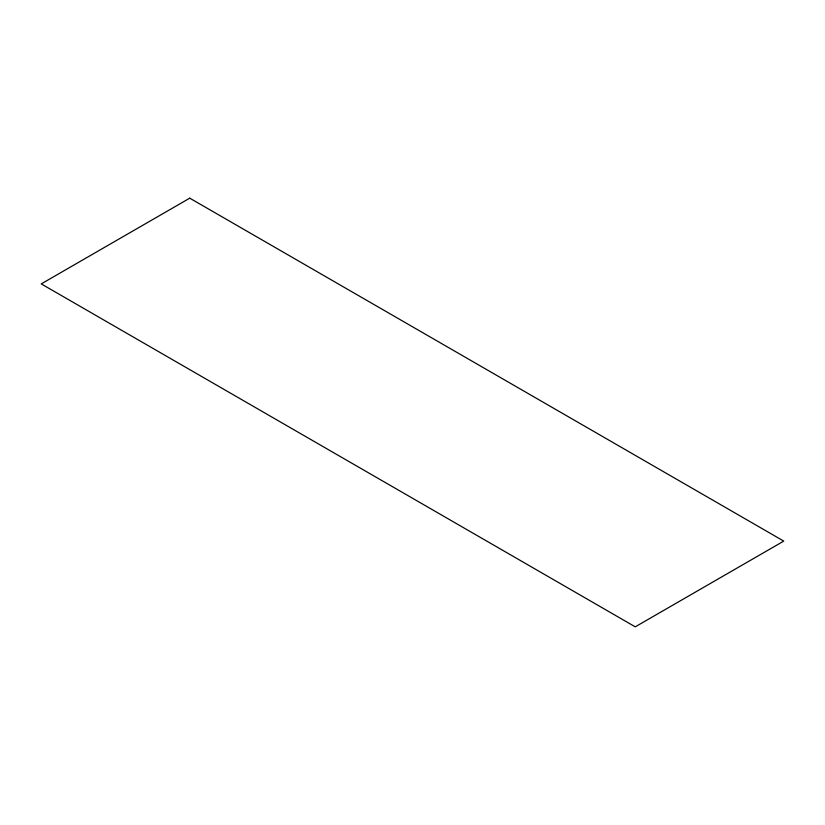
<?xml version="1.0" encoding="UTF-8"?>
<svg xmlns="http://www.w3.org/2000/svg" width="825" height="825" viewBox="0 0 825 825"><rect width="100%" height="100%" fill="white"/><g stroke="black" fill="none" stroke-linecap="round" stroke-linejoin="round"><path stroke-width="1.24" d="M189.75 198.165L41.25 283.893L635.25 626.835L783.75 541.107L189.75 198.165"/></g></svg>
